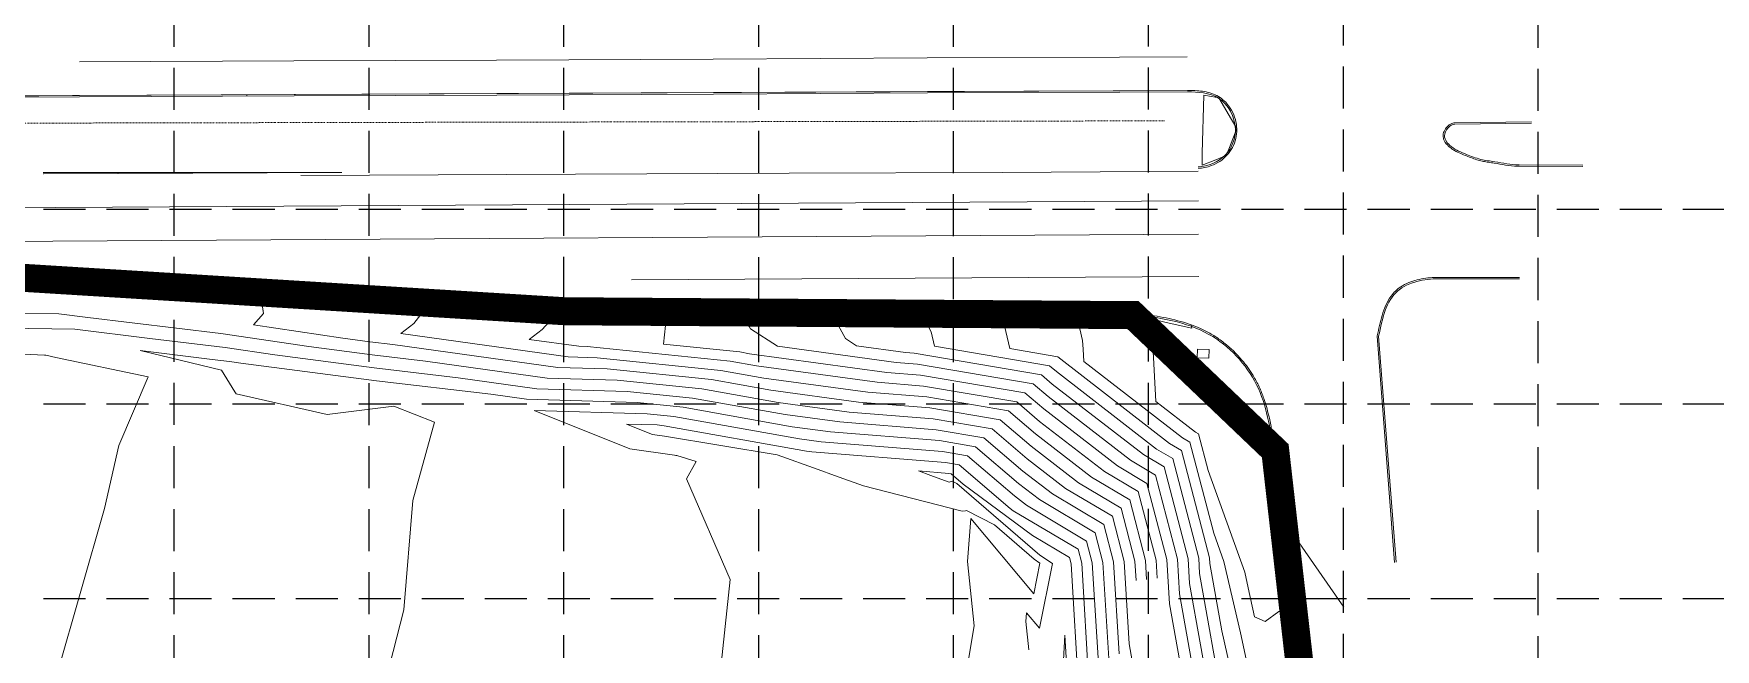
# Model space of a CAD drawing. Extents: x 18544 to 21332, y 16212 to 20668.
# Drawn here: x 20166 to 20766, y 19812 to 20032 of the extents above; entities that cross this region are included whole.
import ezdxf

# ---------------------------------------------------------------- set-up
doc = ezdxf.new("R2010")
doc.units = 0
doc.header["$MEASUREMENT"] = 0
doc.linetypes.add('DASHDOT', pattern=[1, 0.5, -0.25, 0, -0.25])
doc.linetypes.add('HIDDEN', pattern=[0.375, 0.25, -0.125])
doc.layers.get('0').update_dxf_attribs({"lineweight": 0})
for name, color, linetype, lineweight in [('26', 7, 'Continuous', 0), ('27', 7, 'Continuous', 0), ('28', 7, 'Continuous', 0), ('30', 7, 'Continuous', 0), ('5', 7, 'Continuous', 0), ('6', 7, 'Continuous', 0), ('60', 7, 'Continuous', 0)]:
    doc.layers.add(name, color=color, linetype=linetype, lineweight=lineweight)
doc.layers.add('GRID', color=254, linetype='HIDDEN')
doc.layers.add('Limits of Disturbance', color=1, linetype='Continuous')

msp = doc.modelspace()

# ---------------------------------------------------------------- linework, layer by layer
at = {"color": 7, "linetype": 'Continuous', "lineweight": 0}
for p, q in [((20259.01, 20022.52), (20182.5, 20022.17)), ((20331.32, 20022.85), (20259.01, 20022.52)), ((20408.66, 20023.21), (20331.32, 20022.85)), ((20485.04, 20023.59), (20408.66, 20023.21)), ((20553.66, 20023.88), (20485.04, 20023.59)), ((20577.79, 20024), (20553.66, 20023.88)), ((20145.64, 20010), (20577.84, 20011.98))]:
    msp.add_line(p, q, dxfattribs=at).dxf.unprotected_set("ltscale", 0)
at = {"layer": '26', "color": 7, "linetype": 'Continuous', "lineweight": 0}
msp.add_line((20242.24, 20010.49), (20242.24, 20009.94), dxfattribs=at)
msp.add_line((20242.24, 20010.49), (20242.24, 20009.94), dxfattribs=at)
at = {"layer": '27', "color": 7, "linetype": 'Continuous', "lineweight": 0}
for p, q in [((20060.44, 20009.5), (20182.55, 20010.17)), ((20093.24, 20009.58), (20182.55, 20009.67)), ((20093.24, 20009.58), (20182.55, 20009.67)), ((20673.34, 19999.93), (20700.67, 20000.27)), ((20673.34, 19999.93), (20700.67, 20000.27)), ((20696.18, 19985.43), (20718.96, 19985.37)), ((20696.18, 19985.43), (20718.96, 19985.37)), ((20169.52, 19982.73), (20276.17, 19982.75)), ((20169.52, 19982.73), (20276.17, 19982.75)), ((20169.52, 19982.23), (20276.17, 19982.75)), ((20667.51, 19944.78), (20696.36, 19944.72)), ((20667.51, 19944.78), (20696.36, 19944.72)), ((20646.1, 19924.31), (20652.3, 19843.56)), ((20646.1, 19924.31), (20652.3, 19843.56))]:
    msp.add_line(p, q, dxfattribs=at)
for points in [[(20577.85, 20011.5), (20553.72, 20011.38), (20485.1, 20011.09), (20408.72, 20010.71), (20331.38, 20010.35), (20259.07, 20010.02), (20182.55, 20009.67)], [(20577.85, 20011.5), (20553.72, 20011.38), (20485.1, 20011.09), (20408.72, 20010.71), (20331.38, 20010.35), (20259.07, 20010.02), (20182.55, 20009.67)], [(20204.77, 19942.51), (20272.69, 19937.3), (20325.64, 19933.26)], [(20204.77, 19942.51), (20272.69, 19937.3), (20325.64, 19933.26)], [(20379.52, 19931.36), (20495.02, 19931.84), (20558.43, 19932.21)], [(20379.52, 19931.36), (20495.02, 19931.84), (20558.43, 19932.21)], [(20608.62, 19883.23), (20614.62, 19805.32), (20615.92, 19789.25), (20622.6, 19703.06), (20631.98, 19581.29), (20639.31, 19492.03), (20648.35, 19415.67), (20659.14, 19348.01)], [(20608.62, 19883.23), (20614.62, 19805.32), (20615.92, 19789.25), (20622.6, 19703.06), (20631.98, 19581.29), (20639.31, 19492.03), (20648.35, 19415.67), (20659.14, 19348.01)]]:
    msp.add_lwpolyline(points, dxfattribs=at)
for points, knots in [([(20577.85, 20011.5), (20581.63, 20011.52), (20590.31, 20010.97), (20596.75, 19999.12), (20592.37, 19987.81), (20585.24, 19984.84), (20581.72, 19984.72)], [0, 0, 0, 0, 0.255815, 0.535878, 0.762209, 1, 1, 1, 1]), ([(20673.34, 19999.93), (20671.49, 19999.91), (20668.14, 19995.92), (20672.3, 19991.18), (20677.16, 19989.28), (20682.35, 19987.2), (20688.73, 19986.47), (20693.27, 19985.44), (20696.18, 19985.43)], [0, 0, 0, 0, 0.156596, 0.285027, 0.456846, 0.609772, 0.753226, 1, 1, 1, 1]), ([(20673.34, 19999.93), (20671.49, 19999.91), (20668.14, 19995.92), (20672.3, 19991.18), (20677.16, 19989.28), (20682.35, 19987.2), (20688.73, 19986.47), (20693.27, 19985.44), (20696.18, 19985.43)], [0, 0, 0, 0, 0.156596, 0.285027, 0.456846, 0.609772, 0.753226, 1, 1, 1, 1]), ([(20130.7, 19945.31), (20144.26, 19945.07), (20168.96, 19944.62), (20193.65, 19943.36), (20204.77, 19942.51)], [0, 0, 0, 0, 0.548549, 1, 1, 1, 1]), ([(20130.7, 19945.31), (20144.26, 19945.07), (20168.96, 19944.62), (20193.65, 19943.36), (20204.77, 19942.51)], [0, 0, 0, 0, 0.548549, 1, 1, 1, 1]), ([(20667.51, 19944.78), (20662.46, 19944.79), (20649.84, 19942.29), (20647.41, 19930.59), (20646.1, 19924.31)], [0, 0, 0, 0, 0.463025, 1, 1, 1, 1]), ([(20667.51, 19944.78), (20662.46, 19944.79), (20649.84, 19942.29), (20647.41, 19930.59), (20646.1, 19924.31)], [0, 0, 0, 0, 0.463025, 1, 1, 1, 1]), ([(20325.64, 19933.26), (20334.99, 19932.55), (20352.95, 19931.6), (20370.92, 19931.44), (20379.52, 19931.36)], [0, 0, 0, 0, 0.521739, 1, 1, 1, 1]), ([(20325.64, 19933.26), (20334.99, 19932.55), (20352.95, 19931.6), (20370.92, 19931.44), (20379.52, 19931.36)], [0, 0, 0, 0, 0.521739, 1, 1, 1, 1]), ([(20558.43, 19932.21), (20567.91, 19930.85), (20585.75, 19928.3), (20604.93, 19907.88), (20607.39, 19891.42), (20608.62, 19883.23)], [0, 0, 0, 0, 0.363345, 0.683302, 1, 1, 1, 1]), ([(20558.43, 19932.21), (20567.91, 19930.85), (20585.75, 19928.3), (20604.93, 19907.88), (20607.39, 19891.42), (20608.62, 19883.23)], [0, 0, 0, 0, 0.363345, 0.683302, 1, 1, 1, 1])]:
    msp.add_open_spline(points, degree=3, knots=knots, dxfattribs=at)
at = {"layer": '28', "color": 7, "linetype": 'Continuous', "lineweight": 0}
for p, q in [((20673.33, 20000.43), (20700.66, 20000.77)), ((20673.33, 20000.43), (20700.66, 20000.77)), ((20696.18, 19984.93), (20718.96, 19984.87)), ((20696.18, 19984.93), (20718.96, 19984.87)), ((20667.51, 19945.28), (20696.36, 19945.22)), ((20667.51, 19945.28), (20696.36, 19945.22)), ((20645.6, 19924.27), (20651.8, 19843.52)), ((20645.6, 19924.27), (20651.8, 19843.52))]:
    msp.add_line(p, q, dxfattribs=at)
for points in [[(20577.85, 20012), (20553.72, 20011.88), (20485.1, 20011.59), (20408.71, 20011.21), (20331.38, 20010.85), (20259.06, 20010.52), (20182.55, 20010.17)], [(20577.85, 20012), (20553.72, 20011.88), (20485.1, 20011.59), (20408.71, 20011.21), (20331.38, 20010.85), (20259.06, 20010.52), (20182.55, 20010.17)], [(20261.49, 19981.69), (20359.56, 19982.08), (20435.74, 19982.44), (20511.74, 19982.76), (20581.73, 19983.22)], [(20204.81, 19943.01), (20272.73, 19937.8), (20325.68, 19933.76)], [(20204.81, 19943.01), (20272.73, 19937.8), (20325.68, 19933.76)], [(20379.52, 19931.86), (20495.02, 19932.34), (20558.42, 19932.71)], [(20379.52, 19931.86), (20495.02, 19932.34), (20558.42, 19932.71)], [(20581.29, 19916.53), (20581.49, 19919.69), (20585.62, 19919.58), (20585.5, 19916.44), (20581.29, 19916.53)], [(20581.29, 19916.53), (20581.49, 19919.69), (20585.62, 19919.58), (20585.5, 19916.44), (20581.29, 19916.53)], [(20609.12, 19883.27), (20615.12, 19805.36), (20616.42, 19789.28), (20623.1, 19703.1), (20632.47, 19581.33), (20639.81, 19492.08), (20648.85, 19415.74), (20659.63, 19348.09)], [(20609.12, 19883.27), (20615.12, 19805.36), (20616.42, 19789.28), (20623.1, 19703.1), (20632.47, 19581.33), (20639.81, 19492.08), (20648.85, 19415.74), (20659.63, 19348.09)]]:
    msp.add_lwpolyline(points, dxfattribs=at)
for points, knots in [([(20577.85, 20012), (20578.28, 20012), (20578.73, 20012), (20580.07, 20011.98), (20580.98, 20011.94), (20583.71, 20011.69), (20585.52, 20011.35), (20588, 20010.36), (20588.78, 20009.96), (20590.23, 20008.98), (20590.9, 20008.4), (20593.12, 20006.07), (20594.32, 20003.92), (20595.28, 20000.53), (20595.45, 19999.39), (20595.55, 19995.93), (20594.98, 19993.62), (20593.38, 19990.6), (20592.73, 19989.68), (20590.45, 19987.19), (20588.5, 19985.93), (20584.88, 19984.59), (20583.3, 19984.28), (20581.74, 19984.22)], [0, 0, 0, 0, 0.029455, 0.029455, 0.088364, 0.088364, 0.206183, 0.206183, 0.262531, 0.262531, 0.318879, 0.318879, 0.466778, 0.466778, 0.537976, 0.537976, 0.683838, 0.683838, 0.755273, 0.755273, 0.898143, 0.898143, 1, 1, 1, 1]), ([(20673.33, 20000.43), (20673.09, 20000.43), (20672.85, 20000.4), (20671.99, 20000.18), (20671.41, 19999.84), (20670.41, 19998.97), (20669.99, 19998.43), (20669.35, 19997.26), (20669.15, 19996.62), (20669.08, 19995.62), (20669.12, 19995.26), (20669.28, 19994.58), (20669.41, 19994.26), (20669.94, 19993.25), (20670.47, 19992.65), (20671.39, 19991.81), (20671.74, 19991.53), (20672.45, 19991.01), (20672.8, 19990.78), (20673.89, 19990.14), (20674.63, 19989.78), (20676.07, 19989.17), (20676.76, 19988.9), (20678.14, 19988.35), (20678.84, 19988.07), (20680.24, 19987.56), (20680.94, 19987.32), (20682.25, 19986.95), (20682.86, 19986.8), (20684.07, 19986.56), (20684.69, 19986.46), (20685.98, 19986.26), (20686.66, 19986.17), (20688.69, 19985.85), (20690.04, 19985.6), (20692.78, 19985.16), (20694.16, 19984.98), (20695.77, 19984.93), (20695.97, 19984.93), (20696.18, 19984.93)], [0, 0, 0, 0, 0.017121, 0.017121, 0.062553, 0.062553, 0.107986, 0.107986, 0.153418, 0.153418, 0.179334, 0.179334, 0.205249, 0.205249, 0.264172, 0.264172, 0.298335, 0.298335, 0.332499, 0.332499, 0.400827, 0.400827, 0.464127, 0.464127, 0.527427, 0.527427, 0.588533, 0.588533, 0.640337, 0.640337, 0.692141, 0.692141, 0.750322, 0.750322, 0.866683, 0.866683, 0.983045, 0.983045, 1, 1, 1, 1]), ([(20673.33, 20000.43), (20673.09, 20000.43), (20672.85, 20000.4), (20671.99, 20000.18), (20671.41, 19999.84), (20670.41, 19998.97), (20669.99, 19998.43), (20669.35, 19997.26), (20669.15, 19996.62), (20669.08, 19995.62), (20669.12, 19995.26), (20669.28, 19994.58), (20669.41, 19994.26), (20669.94, 19993.25), (20670.47, 19992.65), (20671.39, 19991.81), (20671.74, 19991.53), (20672.45, 19991.01), (20672.8, 19990.78), (20673.89, 19990.14), (20674.63, 19989.78), (20676.07, 19989.17), (20676.76, 19988.9), (20678.14, 19988.35), (20678.84, 19988.07), (20680.24, 19987.56), (20680.94, 19987.32), (20682.25, 19986.95), (20682.86, 19986.8), (20684.07, 19986.56), (20684.69, 19986.46), (20685.98, 19986.26), (20686.66, 19986.17), (20688.69, 19985.85), (20690.04, 19985.6), (20692.78, 19985.16), (20694.16, 19984.98), (20695.77, 19984.93), (20695.97, 19984.93), (20696.18, 19984.93)], [0, 0, 0, 0, 0.017121, 0.017121, 0.062553, 0.062553, 0.107986, 0.107986, 0.153418, 0.153418, 0.179334, 0.179334, 0.205249, 0.205249, 0.264172, 0.264172, 0.298335, 0.298335, 0.332499, 0.332499, 0.400827, 0.400827, 0.464127, 0.464127, 0.527427, 0.527427, 0.588533, 0.588533, 0.640337, 0.640337, 0.692141, 0.692141, 0.750322, 0.750322, 0.866683, 0.866683, 0.983045, 0.983045, 1, 1, 1, 1]), ([(20130.71, 19945.81), (20143.84, 19945.57), (20156.97, 19945.33), (20181.68, 19944.47), (20193.25, 19943.89), (20204.81, 19943.01)], [0, 0, 0, 0, 0.531348, 0.531348, 1, 1, 1, 1]), ([(20130.71, 19945.81), (20143.84, 19945.57), (20156.97, 19945.33), (20181.68, 19944.47), (20193.25, 19943.89), (20204.81, 19943.01)], [0, 0, 0, 0, 0.531348, 0.531348, 1, 1, 1, 1]), ([(20667.51, 19945.28), (20667.01, 19945.28), (20666.51, 19945.27), (20664.98, 19945.2), (20663.94, 19945.11), (20660.83, 19944.67), (20658.76, 19944.17), (20655.84, 19942.97), (20654.86, 19942.47), (20653.29, 19941.44), (20652.66, 19940.94), (20651.52, 19939.84), (20651, 19939.24), (20649.08, 19936.61), (20648.1, 19934.22), (20646.64, 19929.34), (20646.13, 19926.87), (20645.61, 19924.41)], [0, 0, 0, 0, 0.044928, 0.044928, 0.134784, 0.134784, 0.314495, 0.314495, 0.412206, 0.412206, 0.48578, 0.48578, 0.559354, 0.559354, 0.789774, 0.789774, 1, 1, 1, 1]), ([(20667.51, 19945.28), (20667.01, 19945.28), (20666.51, 19945.27), (20664.98, 19945.2), (20663.94, 19945.11), (20660.83, 19944.67), (20658.76, 19944.17), (20655.84, 19942.97), (20654.86, 19942.47), (20653.29, 19941.44), (20652.66, 19940.94), (20651.52, 19939.84), (20651, 19939.24), (20649.08, 19936.61), (20648.1, 19934.22), (20646.64, 19929.34), (20646.13, 19926.87), (20645.61, 19924.41)], [0, 0, 0, 0, 0.044928, 0.044928, 0.134784, 0.134784, 0.314495, 0.314495, 0.412206, 0.412206, 0.48578, 0.48578, 0.559354, 0.559354, 0.789774, 0.789774, 1, 1, 1, 1]), ([(20325.68, 19933.76), (20331.3, 19933.33), (20336.94, 19932.98), (20348, 19932.45), (20353.42, 19932.26), (20364.29, 19932.02), (20369.72, 19931.95), (20376.61, 19931.89), (20378.07, 19931.88), (20379.52, 19931.86)], [0, 0, 0, 0, 0.314097, 0.314097, 0.616562, 0.616562, 0.919026, 0.919026, 1, 1, 1, 1]), ([(20325.68, 19933.76), (20331.3, 19933.33), (20336.94, 19932.98), (20348, 19932.45), (20353.42, 19932.26), (20364.29, 19932.02), (20369.72, 19931.95), (20376.61, 19931.89), (20378.07, 19931.88), (20379.52, 19931.86)], [0, 0, 0, 0, 0.314097, 0.314097, 0.616562, 0.616562, 0.919026, 0.919026, 1, 1, 1, 1]), ([(20558.5, 19932.71), (20561.36, 19932.3), (20564.23, 19931.88), (20572.76, 19930.38), (20578.31, 19929.02), (20584.75, 19925.94), (20586.03, 19925.24), (20588.52, 19923.7), (20589.73, 19922.85), (20593.22, 19920.11), (20595.38, 19918.03), (20598.77, 19914.02), (20600.1, 19912.18), (20602.07, 19908.95), (20602.79, 19907.6), (20604.07, 19904.84), (20604.63, 19903.44), (20606.12, 19899.16), (20606.85, 19896.23), (20608.11, 19889.97), (20608.61, 19886.63), (20609.11, 19883.31)], [0, 0, 0, 0, 0.109813, 0.109813, 0.329438, 0.329438, 0.385372, 0.385372, 0.441307, 0.441307, 0.553176, 0.553176, 0.638452, 0.638452, 0.696672, 0.696672, 0.754891, 0.754891, 0.871331, 0.871331, 1, 1, 1, 1]), ([(20558.5, 19932.71), (20561.36, 19932.3), (20564.23, 19931.88), (20572.76, 19930.38), (20578.31, 19929.02), (20584.75, 19925.94), (20586.03, 19925.24), (20588.52, 19923.7), (20589.73, 19922.85), (20593.22, 19920.11), (20595.38, 19918.03), (20598.77, 19914.02), (20600.1, 19912.18), (20602.07, 19908.95), (20602.79, 19907.6), (20604.07, 19904.84), (20604.63, 19903.44), (20606.12, 19899.16), (20606.85, 19896.23), (20608.11, 19889.97), (20608.61, 19886.63), (20609.11, 19883.31)], [0, 0, 0, 0, 0.109813, 0.109813, 0.329438, 0.329438, 0.385372, 0.385372, 0.441307, 0.441307, 0.553176, 0.553176, 0.638452, 0.638452, 0.696672, 0.696672, 0.754891, 0.754891, 0.871331, 0.871331, 1, 1, 1, 1])]:
    msp.add_open_spline(points, degree=3, knots=knots, dxfattribs=at)
msp.add_open_spline([(20379.09, 19932.87), (20379.23, 19932.86), (20379.38, 19932.86), (20379.53, 19932.86)], degree=3, dxfattribs=at)
at = {"layer": '30', "color": 7, "linetype": 'Continuous', "lineweight": 0}
for p, q in [((20581.79, 19972.64), (20028.24, 19969.4)), ((20581.86, 19960.64), (20028.43, 19957.4)), ((20581.95, 19945.64), (20379.45, 19944.45))]:
    msp.add_line(p, q, dxfattribs=at)
at = {"layer": '5', "color": 254, "linetype": 'Continuous', "lineweight": 0}
msp.add_lwpolyline([(20589.1, 20009.42), (20586.47, 20009.87), (20583.69, 20010.3), (20583.18, 19989.64), (20583.08, 19986.11), (20583.08, 19985.32), (20588.02, 19987.26), (20591.64, 19988.73), (20592.82, 19991.68), (20595.46, 19998.46), (20593.59, 20001.68)], close=True, dxfattribs=at)
for points in [[(20559.53, 19837.06), (20559.11, 19844.01), (20554.19, 19862.92), (20538.97, 19871.96), (20522.13, 19884.99), (20511.09, 19894.43), (20485.98, 19898.68), (20460.51, 19900.73), (20429.23, 19905), (20408.01, 19908.78), (20370.84, 19912.58), (20353.19, 19913.1), (20294.3, 19921.33), (20286.16, 19922.3), (20276.5, 19923.55), (20244.58, 19928.3), (20248.17, 19932.38), (20247.15, 19939.26), (20255.15, 19938.79), (20272.72, 19937.69), (20275.93, 19937.51), (20277.38, 19937.44), (20276.68, 19938.19)], [(20559.53, 19837.06), (20559.11, 19844.01), (20554.19, 19862.92), (20538.97, 19871.96), (20522.13, 19884.99), (20511.09, 19894.43), (20485.98, 19898.68), (20460.51, 19900.73), (20429.23, 19905), (20408.01, 19908.78), (20370.84, 19912.58), (20353.19, 19913.1), (20294.3, 19921.33), (20286.16, 19922.3), (20276.5, 19923.55), (20244.58, 19928.3), (20248.17, 19932.38), (20247.57, 19936.44)], [(20274.11, 19937.61), (20275.93, 19937.51), (20277.36, 19937.44)], [(20586.43, 19792.18), (20578.63, 19835.93), (20578.1, 19844.84), (20569.56, 19877.62), (20562.2, 19881.99), (20529.64, 19907.18), (20525.76, 19910.5), (20480.38, 19918.19), (20477.24, 19918.44), (20459.82, 19920.82), (20455.84, 19923.4), (20451.32, 19931.66), (20456.26, 19931.86), (20464.81, 19932.21)], [(20586.43, 19792.18), (20578.63, 19835.93), (20578.1, 19844.84), (20569.56, 19877.62), (20562.2, 19881.99), (20529.64, 19907.18), (20525.76, 19910.5), (20480.38, 19918.19), (20477.24, 19918.44), (20459.82, 19920.82), (20455.84, 19923.4), (20451.32, 19931.66), (20456.26, 19931.86), (20464.81, 19932.21)], [(20498.45, 19801.06), (20501.77, 19820.92), (20499.39, 19843.83), (20500.56, 19859.21), (20523.04, 19832.33), (20525.24, 19843.29), (20523.14, 19844.72), (20509.01, 19856.89), (20498.99, 19861.99), (20498.62, 19861.89), (20497.53, 19861.85), (20462.32, 19870.86), (20451.92, 19874.53), (20446.1, 19876.7), (20431.5, 19881.88), (20391.26, 19888.59), (20386.96, 19889.2), (20377.72, 19892.9), (20388.62, 19892.58), (20391.18, 19892.31), (20441.95, 19883.27), (20443.78, 19883.02), (20491.59, 19879.18), (20496.43, 19878.36), (20514.61, 19862.8), (20515.73, 19861.93), (20538.82, 19848.21), (20540.13, 19843.19), (20542.72, 19800.16)], [(20498.45, 19801.06), (20501.77, 19820.92), (20499.39, 19843.83), (20500.56, 19859.21), (20523.04, 19832.33), (20525.24, 19843.29), (20523.14, 19844.72), (20509.01, 19856.89), (20498.99, 19861.99), (20498.62, 19861.89), (20497.53, 19861.85), (20462.32, 19870.86), (20451.92, 19874.53), (20446.1, 19876.7), (20431.5, 19881.88), (20391.26, 19888.59), (20386.96, 19889.2), (20377.72, 19892.9), (20388.62, 19892.58), (20391.18, 19892.31), (20441.95, 19883.27), (20443.78, 19883.02), (20491.59, 19879.18), (20496.43, 19878.36), (20514.61, 19862.8), (20515.73, 19861.93), (20538.82, 19848.21), (20540.13, 19843.19), (20542.72, 19800.16)]]:
    msp.add_lwpolyline(points, dxfattribs=at)
at = {"layer": '6', "color": 254, "linetype": 'DASHDOT', "lineweight": 0}
msp.add_line((19386.32, 19998.76), (20569.82, 20001.15), dxfattribs=at)
msp.add_line((19386.32, 19998.76), (20569.82, 20001.15), dxfattribs=at)
at = {"layer": '6', "color": 254, "linetype": 'Continuous', "lineweight": 0}
for p, q in [((20532.99, 19797.27), (20534.06, 19817.54)), ((20532.99, 19797.27), (20534.06, 19817.54)), ((20534.06, 19817.54), (20535.54, 19793)), ((20534.06, 19817.54), (20535.54, 19793))]:
    msp.add_line(p, q, dxfattribs=at)
for points in [[(20204.73, 19943.22), (20204.83, 19943.16), (20204.95, 19943.06), (20204.9, 19943.07), (20204.8, 19943.07), (20186.54, 19943.8), (20171.36, 19944.46), (20164.73, 19944.57)], [(20203.71, 19943.78), (20204.65, 19943.26), (20204.83, 19943.16), (20204.95, 19943.06), (20204.9, 19943.07), (20204.8, 19943.07), (20186.54, 19943.8), (20171.36, 19944.46), (20164.73, 19944.57)], [(20159.31, 19932.44), (20175.15, 19932.22), (20185.49, 19930.94), (20232.96, 19925.26), (20264.35, 19920.58), (20286.93, 19917.66), (20305.96, 19915.39), (20349.45, 19909.31), (20374.4, 19908.58), (20404.64, 19905.48), (20431.78, 19900.65), (20457.17, 19897.19), (20487.1, 19894.78), (20508.16, 19891.22), (20520.62, 19880.55), (20534.32, 19869.95), (20551.11, 19859.98), (20555.32, 19843.85), (20557.09, 19814.47), (20561.04, 19792.25)], [(20159.31, 19932.44), (20175.15, 19932.22), (20185.49, 19930.94), (20232.96, 19925.26), (20264.35, 19920.58), (20286.93, 19917.66), (20305.96, 19915.39), (20349.45, 19909.31), (20374.4, 19908.58), (20404.64, 19905.48), (20431.78, 19900.65), (20457.17, 19897.19), (20487.1, 19894.78), (20508.16, 19891.22), (20520.62, 19880.55), (20534.32, 19869.95), (20551.11, 19859.98), (20555.32, 19843.85), (20557.09, 19814.47), (20561.04, 19792.25)], [(20563.31, 19837.45), (20562.91, 19844.18), (20557.26, 19865.86), (20543.61, 19873.97), (20523.63, 19889.42), (20514.03, 19897.65), (20484.86, 19902.59), (20463.86, 19904.27), (20426.69, 19909.34), (20411.37, 19912.07), (20367.28, 19916.58), (20356.93, 19916.88), (20297.14, 19925.24), (20301.81, 19928.81), (20306.45, 19934.73), (20312.22, 19934.41), (20325.62, 19933.68), (20327.48, 19933.63)], [(20563.31, 19837.45), (20562.91, 19844.18), (20557.26, 19865.86), (20543.61, 19873.97), (20523.63, 19889.42), (20514.03, 19897.65), (20484.86, 19902.59), (20463.86, 19904.27), (20426.69, 19909.34), (20411.37, 19912.07), (20367.28, 19916.58), (20356.93, 19916.88), (20297.14, 19925.24), (20301.81, 19928.81), (20306.45, 19934.73), (20312.22, 19934.41), (20325.62, 19933.68), (20327.48, 19933.63)], [(20367.01, 19931.99), (20362.95, 19931.92), (20353.74, 19931.81), (20352.34, 19931.85), (20347.62, 19926.65), (20343.02, 19923.14), (20360.67, 19920.67), (20363.73, 19920.58), (20414.74, 19915.36), (20424.15, 19913.69), (20467.21, 19907.81), (20483.74, 19906.49), (20516.96, 19900.86), (20525.13, 19893.86), (20548.26, 19875.97), (20560.34, 19868.8), (20566.71, 19844.35), (20567.1, 19837.84)], [(20367.01, 19931.99), (20362.95, 19931.92), (20353.74, 19931.81), (20352.34, 19931.85), (20347.62, 19926.65), (20343.02, 19923.14), (20360.67, 19920.67), (20363.73, 19920.58), (20414.74, 19915.36), (20424.15, 19913.69), (20467.21, 19907.81), (20483.74, 19906.49), (20516.96, 19900.86), (20525.13, 19893.86), (20548.26, 19875.97), (20560.34, 19868.8), (20566.71, 19844.35), (20567.1, 19837.84)], [(20577.97, 19792.2), (20571.45, 19828.78), (20570.5, 19844.51), (20563.41, 19871.74), (20552.91, 19877.98), (20526.64, 19898.3), (20519.89, 19904.08), (20482.62, 19910.39), (20470.55, 19911.36), (20421.6, 19918.03), (20418.1, 19918.65), (20390.9, 19921.44), (20391.67, 19928.14), (20388.09, 19930.47), (20387.58, 19931.4), (20399.72, 19931.89), (20401.27, 19931.95)], [(20577.97, 19792.2), (20571.45, 19828.78), (20570.5, 19844.51), (20563.41, 19871.74), (20552.91, 19877.98), (20526.64, 19898.3), (20519.89, 19904.08), (20482.62, 19910.39), (20470.55, 19911.36), (20421.6, 19918.03), (20418.1, 19918.65), (20390.9, 19921.44), (20391.67, 19928.14), (20388.09, 19930.47), (20387.58, 19931.4), (20399.72, 19931.89), (20401.27, 19931.95)], [(20582.2, 19792.19), (20575.04, 19832.35), (20574.3, 19844.68), (20566.48, 19874.68), (20557.56, 19879.98), (20528.14, 19902.74), (20522.82, 19907.29), (20481.5, 19914.29), (20473.9, 19914.9), (20431.61, 19920.67), (20421.97, 19926.93), (20419.45, 19931.53), (20427.99, 19931.87), (20433.04, 19932.08)], [(20582.2, 19792.19), (20575.04, 19832.35), (20574.3, 19844.68), (20566.48, 19874.68), (20557.56, 19879.98), (20528.14, 19902.74), (20522.82, 19907.29), (20481.5, 19914.29), (20473.9, 19914.9), (20431.61, 19920.67), (20421.97, 19926.93), (20419.45, 19931.53), (20427.99, 19931.87), (20433.04, 19932.08)], [(20590.66, 19792.17), (20582.22, 19839.51), (20581.89, 19845.01), (20572.63, 19880.56), (20566.85, 19884), (20531.15, 19911.61), (20528.69, 19913.72), (20487.61, 19920.67), (20486.48, 19925.79), (20483.2, 19931.79), (20484.53, 19931.84), (20495.03, 19932.28), (20496.33, 19932.35)], [(20590.66, 19792.17), (20582.22, 19839.51), (20581.89, 19845.01), (20572.63, 19880.56), (20566.85, 19884), (20531.15, 19911.61), (20528.69, 19913.72), (20487.61, 19920.67), (20486.48, 19925.79), (20483.2, 19931.79), (20484.53, 19931.84), (20495.03, 19932.28), (20496.33, 19932.35)], [(20522.78, 19932.5), (20519.21, 19932.32), (20511.72, 19931.94), (20513.08, 19925.96), (20514.44, 19919.84), (20531.62, 19916.93), (20532.65, 19916.05), (20571.5, 19886), (20575.71, 19883.5), (20585.69, 19845.17), (20585.81, 19843.09), (20590.1, 19819.04), (20593.99, 19802.25), (20596.54, 19790.27), (20601.24, 19767.57), (20608.84, 19731.72), (20608.96, 19731.26), (20609.11, 19730.64), (20609.43, 19730.75), (20620.11, 19735.18), (20618.93, 19755.1), (20618.46, 19763.74)], [(20522.78, 19932.5), (20519.21, 19932.32), (20511.72, 19931.94), (20513.08, 19925.96), (20514.44, 19919.84), (20531.62, 19916.93), (20532.65, 19916.05), (20571.5, 19886), (20575.71, 19883.5), (20585.69, 19845.17), (20585.81, 19843.09), (20590.1, 19819.04), (20593.99, 19802.25), (20596.54, 19790.27), (20601.24, 19767.57), (20608.84, 19731.72), (20608.96, 19731.26), (20609.11, 19730.64), (20609.43, 19730.75), (20620.11, 19735.18), (20618.93, 19755.1), (20618.46, 19763.74)], [(20615.09, 19806.64), (20615.12, 19804.92), (20615.38, 19801.25), (20616.18, 19789.55), (20617.11, 19773.88), (20613.93, 19772.56), (20606.21, 19773.97), (20604.46, 19782.22), (20603.41, 19787.26), (20596.79, 19818.33), (20590.89, 19843.8), (20587.25, 19853.94), (20578.78, 19886.44), (20576.14, 19888.01), (20540.94, 19915.24), (20540.71, 19919.64), (20540.4, 19922.75), (20538.27, 19932.09), (20541.51, 19932.26), (20549.23, 19932.66)], [(20615.09, 19806.64), (20615.12, 19804.92), (20615.38, 19801.25), (20616.18, 19789.55), (20617.11, 19773.88), (20613.93, 19772.56), (20606.21, 19773.97), (20604.46, 19782.22), (20603.41, 19787.26), (20596.79, 19818.33), (20590.89, 19843.8), (20587.25, 19853.94), (20578.78, 19886.44), (20576.14, 19888.01), (20540.94, 19915.24), (20540.71, 19919.64), (20540.4, 19922.75), (20538.27, 19932.09), (20541.51, 19932.26), (20549.23, 19932.66)], [(20633.62, 19827.51), (20610.94, 19860.21), (20611.96, 19843.1), (20612.92, 19827.35), (20610.47, 19825.95), (20605.61, 19822.42), (20601.78, 19824.12), (20599.59, 19834.41), (20598.3, 19839.98), (20585.27, 19876.27), (20581.85, 19889.38), (20580.79, 19890.01), (20566.59, 19901), (20565.56, 19921.07), (20564.83, 19928.44), (20565.72, 19930.25), (20572.47, 19928.71), (20579.47, 19927.09), (20579.21, 19928.32)], [(20139.8, 19927.35), (20180.87, 19926.78), (20207.66, 19923.46), (20234.48, 19920.25), (20252.21, 19917.61), (20287.7, 19913.02), (20317.62, 19909.45), (20345.71, 19905.53), (20377.95, 19904.58), (20401.28, 19902.19), (20434.32, 19896.31), (20453.82, 19893.65), (20488.22, 19890.88), (20505.23, 19888.01), (20519.12, 19876.11), (20529.67, 19867.95), (20548.04, 19857.04), (20551.52, 19843.68), (20553.5, 19810.89)], [(20139.8, 19927.35), (20180.87, 19926.78), (20207.66, 19923.46), (20234.48, 19920.25), (20252.21, 19917.61), (20287.7, 19913.02), (20317.62, 19909.45), (20345.71, 19905.53), (20377.95, 19904.58), (20401.28, 19902.19), (20434.32, 19896.31), (20453.82, 19893.65), (20488.22, 19890.88), (20505.23, 19888.01), (20519.12, 19876.11), (20529.67, 19867.95), (20548.04, 19857.04), (20551.52, 19843.68), (20553.5, 19810.89)], [(20132.82, 19805.9), (20174.53, 19803.76), (20191.49, 19862.79), (20196.51, 19885.31), (20207.03, 19909.79), (20174.09, 19916.7), (20170.56, 19917.46), (20170.01, 19917.5), (20155.14, 19918.23)], [(20132.82, 19805.9), (20174.53, 19803.76), (20191.49, 19862.79), (20196.51, 19885.31), (20207.03, 19909.79), (20174.09, 19916.7), (20170.56, 19917.46), (20170.01, 19917.5), (20155.14, 19918.23)], [(20549.91, 19807.31), (20547.72, 19843.52), (20544.97, 19854.09), (20525.03, 19865.94), (20517.62, 19871.67), (20502.29, 19884.79), (20489.35, 19886.98), (20450.47, 19890.11), (20436.86, 19891.96), (20397.91, 19898.9), (20381.51, 19900.58), (20341.97, 19901.74), (20329.28, 19903.52), (20288.47, 19908.38), (20240.07, 19914.64), (20236, 19915.25), (20229.84, 19915.99), (20204.21, 19919.16), (20233.2, 19912.17), (20237.98, 19904.38), (20238.37, 19903.65), (20270.92, 19896.3), (20294.73, 19899.25), (20309.22, 19893.58), (20301.42, 19865.61), (20298.22, 19826.64), (20289.47, 19792.18)], [(20549.91, 19807.31), (20547.72, 19843.52), (20544.97, 19854.09), (20525.03, 19865.94), (20517.62, 19871.67), (20502.29, 19884.79), (20489.35, 19886.98), (20450.47, 19890.11), (20436.86, 19891.96), (20397.91, 19898.9), (20381.51, 19900.58), (20341.97, 19901.74), (20329.28, 19903.52), (20288.47, 19908.38), (20240.07, 19914.64), (20236, 19915.25), (20229.84, 19915.99), (20204.21, 19919.16), (20233.2, 19912.17), (20237.98, 19904.38), (20238.37, 19903.65), (20270.92, 19896.3), (20294.73, 19899.25), (20309.22, 19893.58), (20301.42, 19865.61), (20298.22, 19826.64), (20289.47, 19792.18)], [(20410.88, 19801.63), (20414.74, 19837.47), (20399.13, 19873.32), (20402.57, 19879.53), (20395.64, 19881.63), (20395.33, 19881.74), (20394.82, 19881.82), (20378.92, 19884.09), (20344.7, 19897.77), (20385.07, 19896.58), (20394.55, 19895.61), (20439.41, 19887.62), (20447.13, 19886.56), (20490.47, 19883.08), (20499.36, 19881.58), (20516.11, 19867.23), (20520.38, 19863.94), (20541.89, 19851.15), (20543.93, 19843.35), (20546.31, 19803.73)], [(20410.88, 19801.63), (20414.74, 19837.47), (20399.13, 19873.32), (20402.57, 19879.53), (20395.64, 19881.63), (20395.33, 19881.74), (20394.82, 19881.82), (20378.92, 19884.09), (20344.7, 19897.77), (20385.07, 19896.58), (20394.55, 19895.61), (20439.41, 19887.62), (20447.13, 19886.56), (20490.47, 19883.08), (20499.36, 19881.58), (20516.11, 19867.23), (20520.38, 19863.94), (20541.89, 19851.15), (20543.93, 19843.35), (20546.31, 19803.73)], [(20539.13, 19796.58), (20536.33, 19843.02), (20535.74, 19845.27), (20522.56, 19853.11), (20497.82, 19871.44), (20493.5, 19875.15), (20492.71, 19875.28), (20481.9, 19876.15), (20486.26, 19874.53), (20492.45, 19872.34), (20492.9, 19872.21), (20493.91, 19872.49), (20495.54, 19871.66), (20525.24, 19846.06), (20529.66, 19843.07), (20525.04, 19820.03), (20520.43, 19825.54), (20520.19, 19822.39), (20521.23, 19812.35)], [(20539.13, 19796.58), (20536.33, 19843.02), (20535.74, 19845.27), (20522.56, 19853.11), (20497.82, 19871.44), (20493.5, 19875.15), (20492.71, 19875.28), (20481.9, 19876.15), (20486.26, 19874.53), (20492.45, 19872.34), (20492.9, 19872.21), (20493.91, 19872.49), (20495.54, 19871.66), (20525.24, 19846.06), (20529.66, 19843.07), (20525.04, 19820.03), (20520.43, 19825.54), (20520.19, 19822.39), (20521.23, 19812.35)]]:
    msp.add_lwpolyline(points, dxfattribs=at)
at = {"layer": '60', "color": 7, "linetype": 'Continuous', "lineweight": 0}
for p, q in [((20060.44, 20009.5), (20182.42, 20010.17)), ((20276.17, 19982.75), (20169.76, 19982.23))]:
    msp.add_line(p, q, dxfattribs=at)
at = {"layer": 'GRID', "color": 252, "linetype": 'HIDDEN', "ltscale": 60}
for p, q in [((20216.3, 16562.57), (20216.3, 20595.39)), ((20285.83, 16562.56), (20285.83, 20595.39)), ((20355.36, 16562.55), (20355.36, 20595.39)), ((20424.88, 16562.53), (20424.88, 20595.39)), ((20494.41, 16562.52), (20494.41, 20595.39)), ((20564.27, 16562.68), (20563.94, 20595.39)), ((20633.72, 16563.02), (20633.47, 20595.39)), ((20703.2, 16562.19), (20702.99, 20595.39)), ((18617.17, 19969.65), (21259.21, 19969.65)), ((18617.17, 19900.12), (21259.21, 19900.12)), ((18617.17, 19830.59), (21259.21, 19830.59))]:
    msp.add_line(p, q, dxfattribs=at)
at = {"layer": 'Limits of Disturbance', "linetype": 'HIDDEN', "lineweight": 0, "ltscale": 140, "const_width": 10, "flags": 128}
msp.add_lwpolyline([(20649.39, 17199.32), (20652.12, 17200.18), (20760.22, 17540.84), (21094.72, 17580.1), (21111.08, 17505.68), (21170.01, 17520.4), (21169.56, 17602.84), (21132.5, 17880.58), (21077.07, 18149.79), (21008.05, 18392.1), (20979.79, 18497.68), (20950.49, 18552.65), (20728.61, 19075.85), (20683.72, 19228.33), (20609.2, 19883.34), (20558.46, 19931.79), (20355.67, 19933.18), (20136.71, 19946.7), (19893.15, 19945.47), (19375.87, 19948.09), (19375.87, 20019.02), (18644.13, 20020.39), (18643.87, 18862.94), (18827.86, 18805.32), (19033.82, 18530.92), (19537.81, 17889.59), (19393.55, 17737.74), (19433.09, 17690.35), (19586.99, 17852.68), (19779.36, 17824.91), (19787.14, 17612.77), (19929.13, 17404.46), (20476.52, 17144.76), (20480.73, 17146.09)], dxfattribs=at)

doc.saveas('drawing.dxf')
